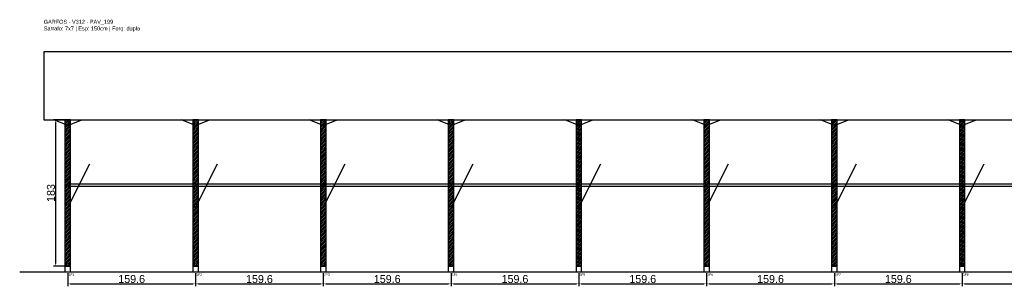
# Model space of a CAD drawing. Header units: metres. Extents: x -30 to 2484, y -25 to 308.
# Drawn here: x -30 to 1202, y -25 to 308 of the extents above; entities that cross this region are included whole.
import ezdxf

# ---------------------------------------------------------------- set-up
doc = ezdxf.new("R2010")
doc.units = ezdxf.units.M
for name, color, linetype in [('BARRA_ANCORAGEM', 1, 'Continuous'), ('COTA', 241, 'Continuous'), ('GARFOS OK', 3, 'Continuous'), ('NOME DA VIGA', 6, 'Continuous'), ('SARR_7x7', 40, 'Continuous'), ('TIRAS REESCORAMENTO', 252, 'Continuous'), ('VIGAS', 3, 'Continuous')]:
    doc.layers.add(name, color=color, linetype=linetype)
doc.dimstyles.new('EZ DXF', dxfattribs={"dimtxt": 10, "dimasz": 3.5, "dimexe": 3, "dimexo": 1.5, "dimgap": 1, "dimtad": 1, "dimdec": 1, "dimdsep": 46, "dimcen": 2.5, "dimazin": 3, "dimtfac": 1, "dimtmove": 0, "dimatfit": 3})

msp = doc.modelspace()

# ---------------------------------------------------------------- hatches: boundary and pattern name
at = {"layer": 'COTA'}
h = msp.add_hatch(dxfattribs=at)
h.set_pattern_fill('ANSI31', scale=0.5)
h.paths.add_polyline_path([(26.5, 0), (33.5, 0), (33.5, 183), (26.5, 183)])
h = msp.add_hatch(dxfattribs=at)
h.set_pattern_fill('ANSI31', scale=0.5)
h.paths.add_polyline_path([(186.08714, 0), (193.08714, 0), (193.08714, 183), (186.08714, 183)])
h = msp.add_hatch(dxfattribs=at)
h.set_pattern_fill('ANSI31', scale=0.5)
h.paths.add_polyline_path([(345.67428, 0), (352.67428, 0), (352.67428, 183), (345.67428, 183)])
h = msp.add_hatch(dxfattribs=at)
h.set_pattern_fill('ANSI31', scale=0.5)
h.paths.add_polyline_path([(505.26142, 0), (512.26142, 0), (512.26142, 183), (505.26142, 183)])
h = msp.add_hatch(dxfattribs=at)
h.set_pattern_fill('ANSI31', scale=0.5)
h.paths.add_polyline_path([(664.84856, 0), (671.84856, 0), (671.84856, 183), (664.84856, 183)])
h = msp.add_hatch(dxfattribs=at)
h.set_pattern_fill('ANSI31', scale=0.5)
h.paths.add_polyline_path([(824.4357, 0), (831.4357, 0), (831.4357, 183), (824.4357, 183)])
h = msp.add_hatch(dxfattribs=at)
h.set_pattern_fill('ANSI31', scale=0.5)
h.paths.add_polyline_path([(984.02284, 0), (991.02284, 0), (991.02284, 183), (984.02284, 183)])
h = msp.add_hatch(dxfattribs=at)
h.set_pattern_fill('ANSI31', scale=0.5)
h.paths.add_polyline_path([(1143.60998, 0), (1150.60998, 0), (1150.60998, 183), (1143.60998, 183)])

# ---------------------------------------------------------------- linework, layer by layer
at = {"layer": 'BARRA_ANCORAGEM'}
for p, q in [((30, 73.2), (57.45, 128.1)), ((189.58714, 73.2), (217.03714, 128.1)), ((349.17428, 73.2), (376.62428, 128.1)), ((508.76142, 73.2), (536.21142, 128.1)), ((668.34856, 73.2), (695.79856, 128.1)), ((827.9357, 73.2), (855.3857, 128.1)), ((987.52284, 73.2), (1014.97284, 128.1)), ((1147.10998, 73.2), (1174.55998, 128.1))]:
    msp.add_line(p, q, dxfattribs=at)
at = {"layer": 'GARFOS OK'}
for p, q in [((30, 176), (12.5, 183)), ((12.5, 183), (47.5, 183)), ((30, 176), (47.5, 183)), ((189.58714, 176), (172.08714, 183)), ((172.08714, 183), (207.08714, 183)), ((189.58714, 176), (207.08714, 183)), ((349.17428, 176), (331.67428, 183)), ((331.67428, 183), (366.67428, 183)), ((349.17428, 176), (366.67428, 183)), ((508.76142, 176), (491.26142, 183)), ((491.26142, 183), (526.26142, 183)), ((508.76142, 176), (526.26142, 183)), ((668.34856, 176), (650.84856, 183)), ((650.84856, 183), (685.84856, 183)), ((668.34856, 176), (685.84856, 183)), ((827.9357, 176), (810.4357, 183)), ((810.4357, 183), (845.4357, 183)), ((827.9357, 176), (845.4357, 183)), ((987.52284, 176), (970.02284, 183)), ((970.02284, 183), (1005.02284, 183)), ((987.52284, 176), (1005.02284, 183)), ((1147.10998, 176), (1129.60998, 183)), ((1129.60998, 183), (1164.60998, 183)), ((1147.10998, 176), (1164.60998, 183))]:
    msp.add_line(p, q, dxfattribs=at)
at = {"layer": 'GARFOS OK', "linetype": 'CONTINUOUS'}
msp.add_line((-30, -7), (2483.8071, -7), dxfattribs=at)
at = {"layer": 'GARFOS OK'}
for points in [[(26.5, 0), (33.5, 0), (33.5, 183), (26.5, 183), (26.5, 0)], [(186.08714, 0), (193.08714, 0), (193.08714, 183), (186.08714, 183), (186.08714, 0)], [(345.67428, 0), (352.67428, 0), (352.67428, 183), (345.67428, 183), (345.67428, 0)], [(505.26142, 0), (512.26142, 0), (512.26142, 183), (505.26142, 183), (505.26142, 0)], [(664.84856, 0), (671.84856, 0), (671.84856, 183), (664.84856, 183), (664.84856, 0)], [(824.4357, 0), (831.4357, 0), (831.4357, 183), (824.4357, 183), (824.4357, 0)], [(984.02284, 0), (991.02284, 0), (991.02284, 183), (984.02284, 183), (984.02284, 0)], [(1143.60998, 0), (1150.60998, 0), (1150.60998, 183), (1143.60998, 183), (1143.60998, 0)]]:
    msp.add_lwpolyline(points, dxfattribs=at)
at = {"layer": 'SARR_7x7'}
for points in [[(26.5, -7), (33.5, -7), (33.5, 0), (26.5, 0), (26.5, -7)], [(186.08714, -7), (193.08714, -7), (193.08714, 0), (186.08714, 0), (186.08714, -7)], [(345.67428, -7), (352.67428, -7), (352.67428, 0), (345.67428, 0), (345.67428, -7)], [(505.26142, -7), (512.26142, -7), (512.26142, 0), (505.26142, 0), (505.26142, -7)], [(664.84856, -7), (671.84856, -7), (671.84856, 0), (664.84856, 0), (664.84856, -7)], [(824.4357, -7), (831.4357, -7), (831.4357, 0), (824.4357, 0), (824.4357, -7)], [(984.02284, -7), (991.02284, -7), (991.02284, 0), (984.02284, 0), (984.02284, -7)], [(1143.60998, -7), (1150.60998, -7), (1150.60998, 0), (1143.60998, 0), (1143.60998, -7)]]:
    msp.add_lwpolyline(points, dxfattribs=at)
at = {"layer": 'TIRAS REESCORAMENTO'}
for points in [[(30, 100), (189.58714, 100), (189.58714, 102.5), (30, 102.5), (30, 100)], [(189.58714, 100), (349.17428, 100), (349.17428, 102.5), (189.58714, 102.5), (189.58714, 100)], [(349.17428, 100), (508.76142, 100), (508.76142, 102.5), (349.17428, 102.5), (349.17428, 100)], [(508.76142, 100), (668.34856, 100), (668.34856, 102.5), (508.76142, 102.5), (508.76142, 100)], [(668.34856, 100), (827.9357, 100), (827.9357, 102.5), (668.34856, 102.5), (668.34856, 100)], [(827.9357, 100), (987.52284, 100), (987.52284, 102.5), (827.9357, 102.5), (827.9357, 100)], [(987.52284, 100), (1147.10998, 100), (1147.10998, 102.5), (987.52284, 102.5), (987.52284, 100)], [(1147.10998, 100), (1306.69712, 100), (1306.69712, 102.5), (1147.10998, 102.5), (1147.10998, 100)]]:
    msp.add_lwpolyline(points, dxfattribs=at)
at = {"layer": 'VIGAS'}
msp.add_lwpolyline([(0, 183), (2453.8071, 183), (2453.8071, 268), (0, 268), (0, 183)], dxfattribs=at)

# ---------------------------------------------------------------- texts
at = {"layer": 'NOME DA VIGA'}
for s, p in [('GF1', (30, -12)), ('GF2', (189.58714, -12)), ('GF3', (349.17428, -12)), ('GF4', (508.76142, -12)), ('GF5', (668.34856, -12)), ('GF6', (827.9357, -12)), ('GF7', (987.52284, -12)), ('GF8', (1147.10998, -12))]:
    msp.add_text(s, height=3, dxfattribs=at).set_placement(p)
at = {"layer": 'NOME DA VIGA', "insert": (0, 293), "char_height": 5, "attachment_point": 7}
msp.add_mtext('GARFOS - V312 - PAV_199\\PSarrafo: 7x7 | Esp: 150cm | Forq: dupla', dxfattribs=at)

# ---------------------------------------------------------------- dimensions: what is measured, and where the dimension line sits
at = {"layer": 'COTA'}
msp.add_linear_dim(base=(15, 0), p1=(30, 0), p2=(30, 183), angle=90, dimstyle='EZ DXF', dxfattribs=at).render()
for base, p1, p2 in [((30, -22), (30, -7), (189.58714, -7)), ((189.58714, -22), (189.58714, -7), (349.17428, -7)), ((349.17428, -22), (349.17428, -7), (508.76142, -7)), ((508.76142, -22), (508.76142, -7), (668.34856, -7)), ((668.34856, -22), (668.34856, -7), (827.9357, -7)), ((827.9357, -22), (827.9357, -7), (987.52284, -7)), ((987.52284, -22), (987.52284, -7), (1147.10998, -7)), ((1147.10998, -22), (1147.10998, -7), (1306.69712, -7))]:
    msp.add_linear_dim(base=base, p1=p1, p2=p2, dimstyle='EZ DXF', dxfattribs=at).render()

doc.saveas('drawing.dxf')
